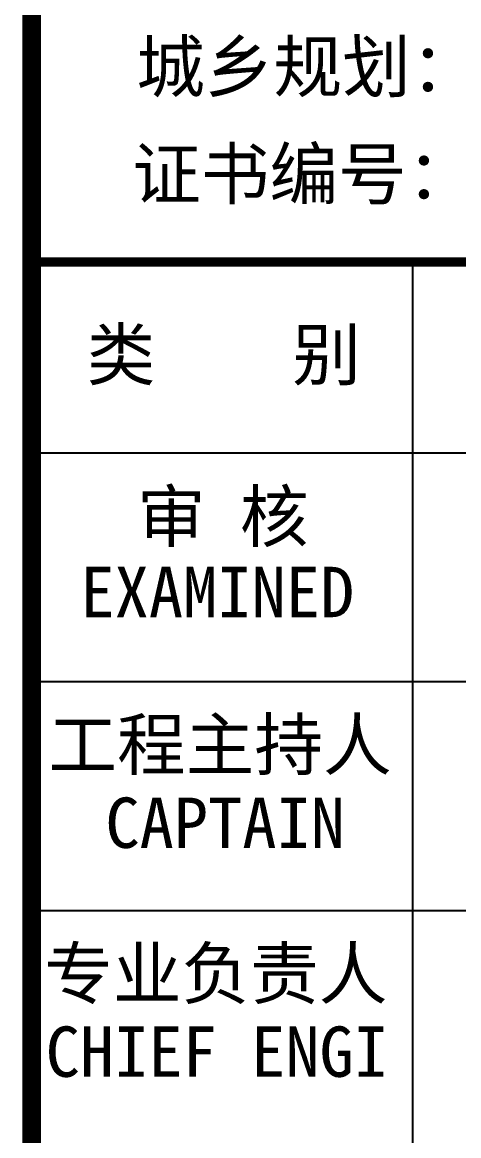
# Model space of a CAD drawing. Extents: x 1680110 to 2699828, y 269661 to 891349.
# Drawn here: x 2413782 to 2416062, y 757952 to 763766 of the extents above; entities that cross this region are included whole.
import ezdxf

# ---------------------------------------------------------------- set-up
doc = ezdxf.new("R2010")
doc.units = 0
doc.header["$LTSCALE"] = 1000
doc.header["$MEASUREMENT"] = 0
doc.layers.add('图框', color=4, linetype='Continuous')
doc.styles.add('STYLE-黑体', font='simhei.ttf')
doc.styles.add('黑体', font='simhei.ttf')

# ---------------------------------------------------------------- blocks, each defined once
blk = doc.blocks.new('A$C31D40216')
at = {"layer": '图框', "color": 0}
for p, q in [((73.9, 45378.8), (9087.8, 45378.8)), ((73.9, 45378.8), (9087.8, 45378.8)), ((73.9, 43586), (9087.8, 43586)), ((73.9, 41793.2), (9087.8, 41793.2))]:
    blk.add_line(p, q, dxfattribs=at)
at = {"layer": '图框', "color": 4, "const_width": 147.9}
blk.add_lwpolyline([(73.9, 60000), (73.9, 0)], dxfattribs=at)
at = {"layer": '图框', "color": 0, "const_width": 75}
blk.add_lwpolyline([(73.9, 46872.8), (9087.8, 46872.8), (9087.8, 31634), (73.9, 31634)], close=True, dxfattribs=at)
at = {"layer": '图框', "color": 0}
for points in [[(3061.9, 45378.8), (3061.9, 46872.8)], [(3061.9, 36713.6), (3061.9, 45378.8)]]:
    blk.add_lwpolyline(points, dxfattribs=at)
at = {"layer": '图框', "color": 4, "style": '黑体'}
for s, height, p in [('城乡规划：', 394.42, (893, 48205.7)), ('证书编号：皖 城规编(162037)', 394.416, (861.4, 47365.5))]:
    blk.add_text(s, height=height, dxfattribs=at).set_placement(p)
at = {"layer": '图框', "color": 0, "style": 'STYLE-黑体'}
for s, p in [('类    别 ', (504.8, 45950.1)), ('审 核', (899, 44683)), ('EXAMINED ', (455.5, 44090.7)), ('工程主持人', (205, 42896.1)), ('CAPTAIN', (651.2, 42283.6)), ('专业负责人', (171.5, 41103.3)), ('CHIEF ENGI', (183.1, 40490.8))]:
    blk.add_text(s, height=394.42, dxfattribs=at).set_placement(p)

msp = doc.modelspace()

# ---------------------------------------------------------------- block references
at = {"xscale": 0.6666666666666666, "yscale": 0.6666666666666666, "zscale": 0.6666666666666666}
msp.add_blockref('A$C31D40216', (2413781.5, 731265.8), dxfattribs=at)

doc.saveas('drawing.dxf')
